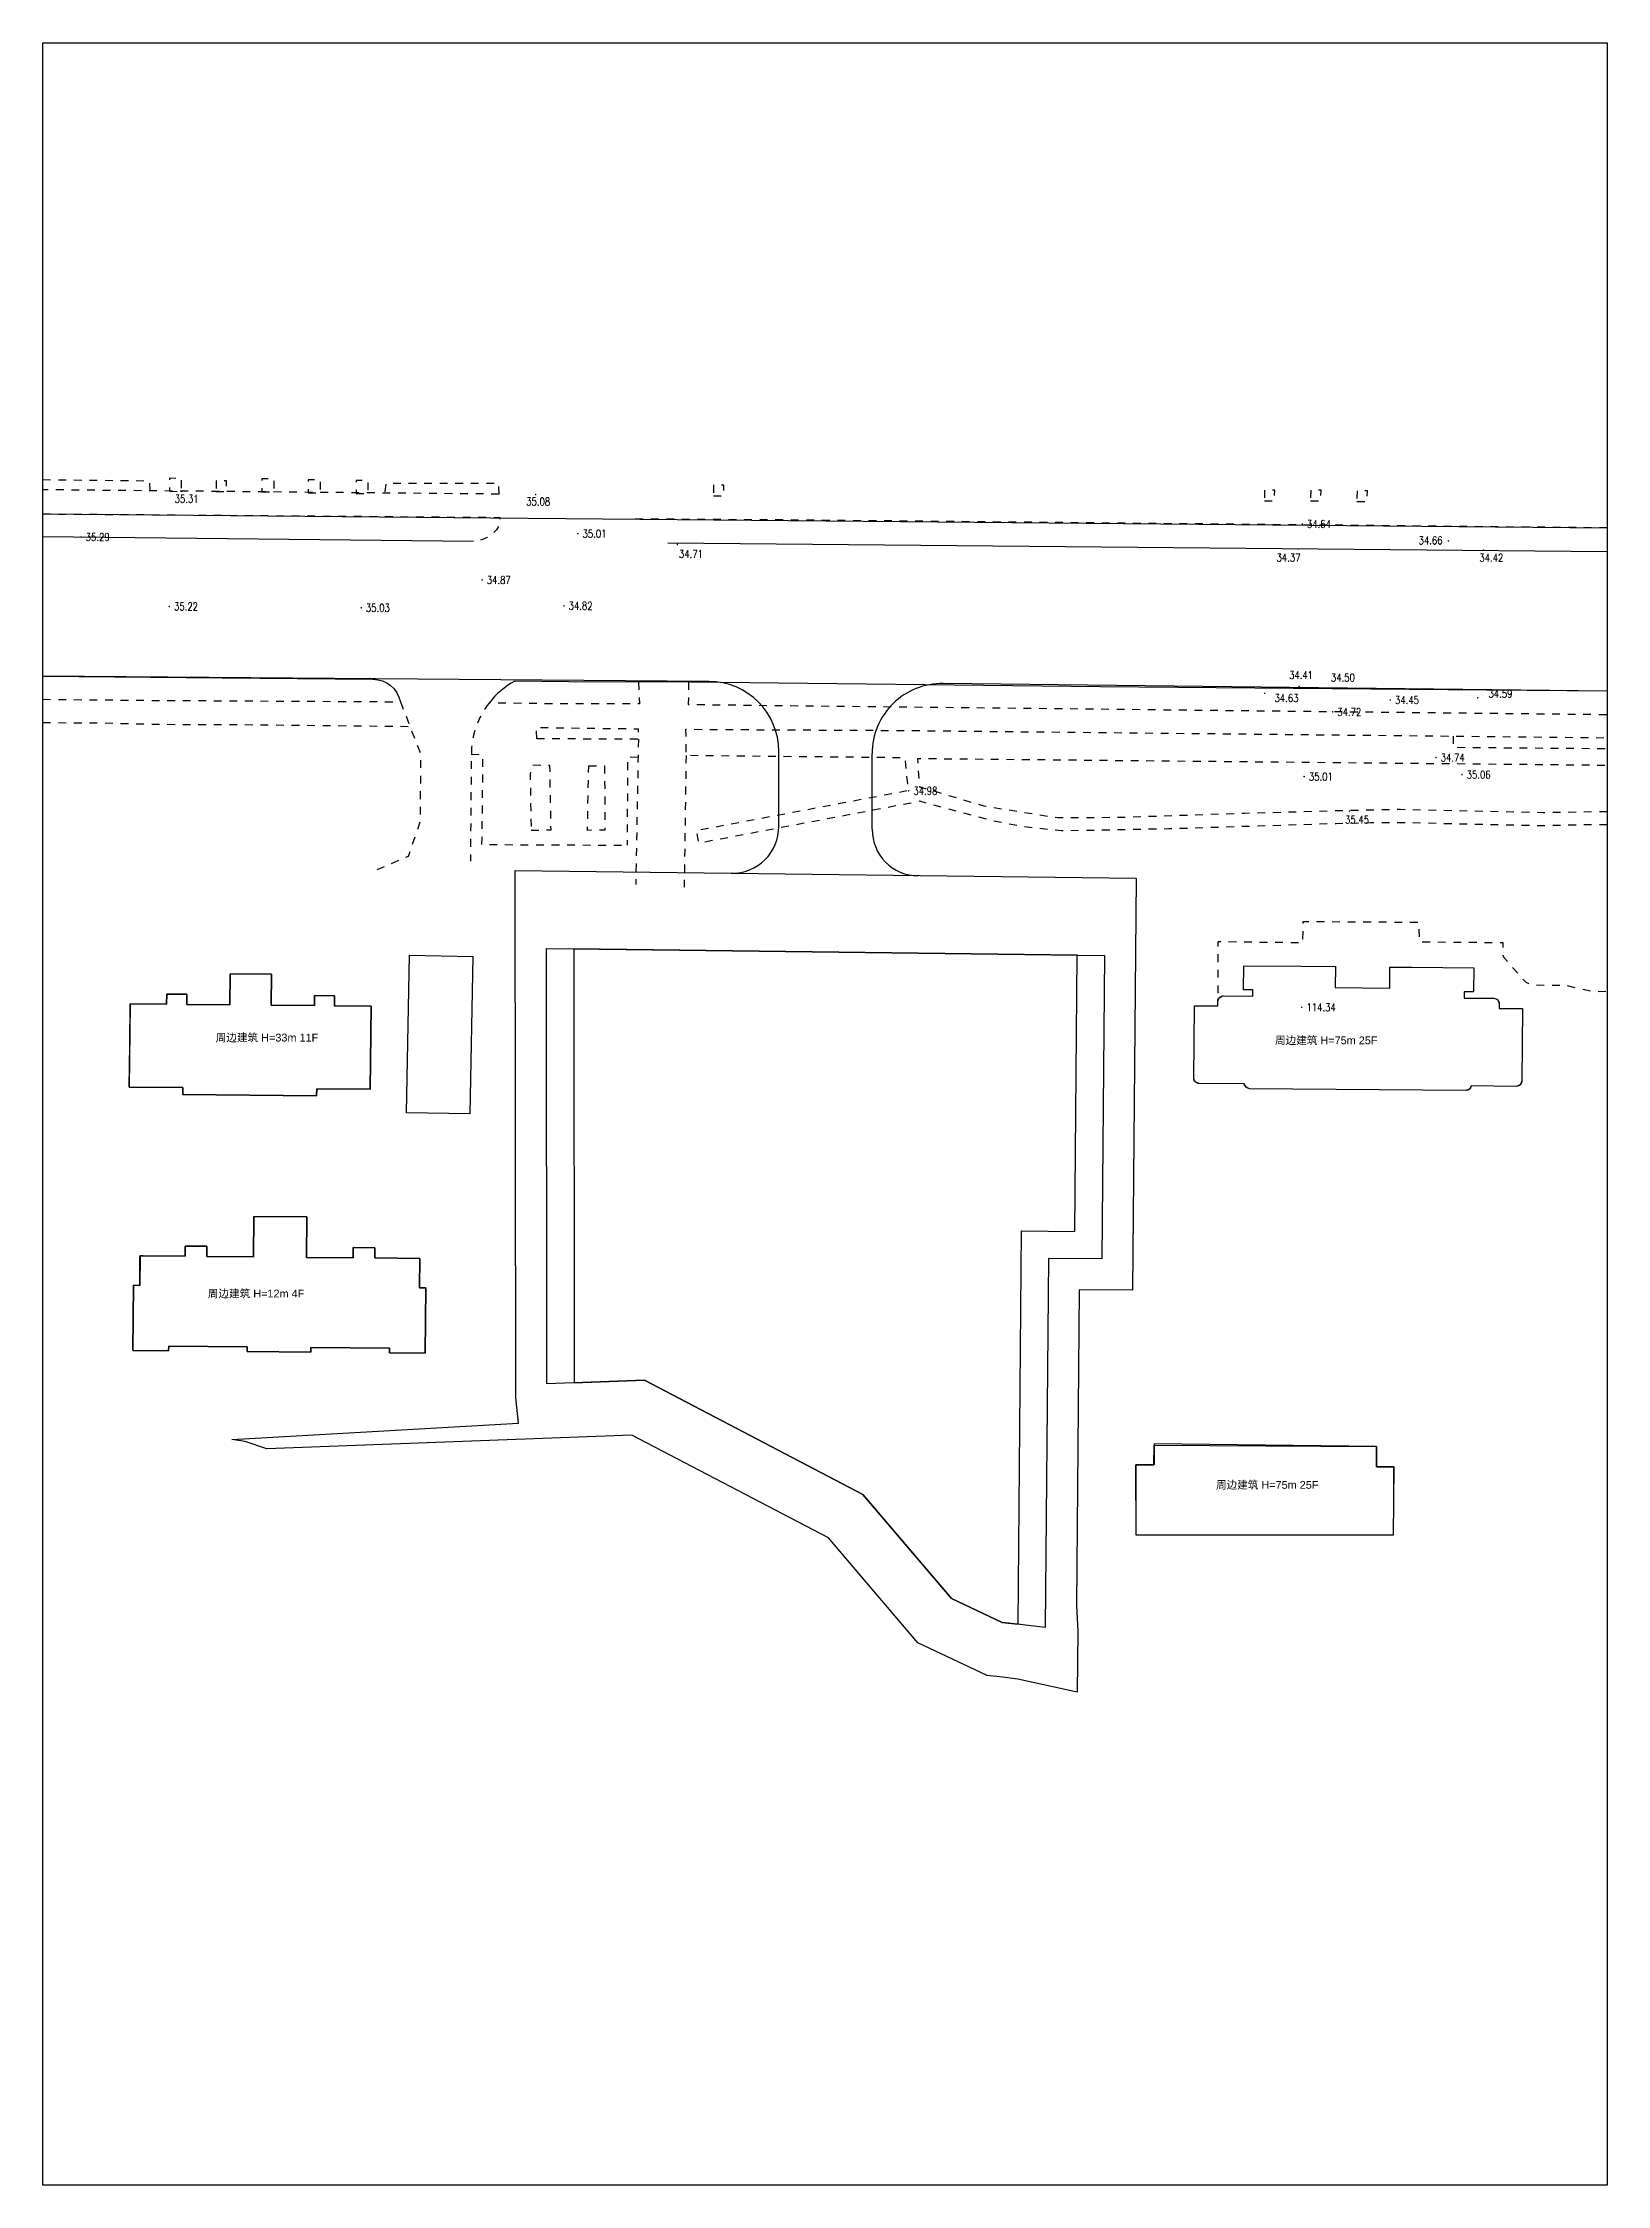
# Model space of a CAD drawing. Header units: metres. Extents: x -1 to 200, y 1 to 276.
import ezdxf
from ezdxf.enums import TextEntityAlignment as Align

# ---------------------------------------------------------------- set-up
doc = ezdxf.new("R2010")
doc.units = ezdxf.units.M
doc.header["$MEASUREMENT"] = 0
doc.linetypes.add('X6', pattern=[2, 1, -1])
for name, color, linetype, true_color in [('01-用地红线', 7, 'Continuous', 0xff7373), ('03-居住建筑退线', 7, 'Continuous', 0xffb1ff), ('07-周边建筑', 7, 'Continuous', 0xf0ff95)]:
    doc.layers.add(name, color=color, linetype=linetype, true_color=true_color)
for name, color, linetype in [('DLSS', 4, 'Continuous'), ('GCD', 251, 'Continuous'), ('JMD', 6, 'Continuous')]:
    doc.layers.add(name, color=color, linetype=linetype)
doc.styles.add('HZ', font='rs.shx', dxfattribs={"width": 0.8, "bigfont": 'AllInOneBig.shx'})
doc.styles.get("Standard").update_dxf_attribs({"font": 'arial.ttf'})

# ---------------------------------------------------------------- blocks, each defined once
blk = doc.blocks.new('GC200')
at = {"linetype": 'Continuous', "const_width": 0.2, "flags": 128}
blk.add_lwpolyline([(-0.1, 0, 1), (0.1, 0, 1)], format="xyb", close=True, dxfattribs=at)

msp = doc.modelspace()

# ---------------------------------------------------------------- linework, layer by layer
at = {"linetype": 'Continuous'}
for p, q in [((93.9, 175.48), (93.9, 185.15)), ((105.9, 175.13), (105.9, 184.88))]:
    msp.add_line(p, q, dxfattribs=at)
msp.add_lwpolyline([(-0.76, 276.31), (200.44, 276.31), (200.44, 0.7), (-0.76, 0.7)], close=True, dxfattribs=at)
at = {"linetype": 'Continuous', "flags": 128}
for points in [[(-0.55, 215.71), (200.44, 213.9)], [(84.9, 194.15), (-0.76, 194.85)], [(200.44, 192.9), (115.05, 193.87)]]:
    msp.add_lwpolyline(points, dxfattribs=at)
at = {"linetype": 'Continuous'}
for centre, radius, start, end in [((84.9, 185.15), 9, 0, 90), ((114.9, 184.88), 9, 89.0675, 180), ((87.9, 175.48), 6, 269.2856, 0), ((111.9, 175.13), 6, 180, 269.1309)]:
    msp.add_arc(centre, radius, start, end, dxfattribs=at)
at = {"layer": '01-用地红线'}
msp.add_lwpolyline([(60.01, 169.83), (139.86, 168.84), (139.4, 115.83), (132.55, 115.89), (132.2, 75.29), (132.35, 71.95), (132.29, 64.14), (124.64, 65.81), (122.66, 66.04), (120.68, 66.28), (111.78, 70.48), (100.28, 83.97), (75.01, 97.2), (28.04, 95.42), (25.27, 96.37), (23.55, 96.63), (60.41, 98.71), (60.07, 102.04)], close=True, dxfattribs=at)
at = {"layer": '03-居住建筑退线'}
for points in [[(64.03, 159.78), (135.77, 158.89), (135.43, 119.87), (128.58, 119.93), (128.17, 72.45), (123.48, 73), (122.64, 73.1), (116.13, 76.17), (104.72, 89.55), (76.61, 104.26), (64.07, 103.79), (64.02, 159.78)], [(67.56, 103.92), (76.61, 104.26), (104.72, 89.55), (116.13, 76.17), (122.64, 73.1), (124.68, 72.86), (125.12, 123.46), (131.97, 123.4), (132.28, 158.92), (67.52, 159.74)]]:
    msp.add_lwpolyline(points, close=True, dxfattribs=at)
at = {"layer": '07-周边建筑'}
for points in [[(154.86, 153.66), (154.87, 154.46), (153.67, 154.47), (153.69, 157.57), (161.09, 157.51), (165.5, 157.47), (165.47, 154.77), (172.47, 154.71), (172.5, 157.41), (175.3, 157.38), (183.3, 157.31), (183.27, 154.21), (182.07, 154.22), (182.06, 153.42), (185.86, 153.39), (186.32, 153.22), (186.55, 152.78), (186.56, 152.69), (186.56, 152.69), (186.55, 152.09), (189.55, 152.06), (189.47, 142.76), (189.29, 142.3), (188.86, 142.07), (188.76, 142.06), (188.76, 142.06), (182.96, 142.12), (182.72, 141.69), (182.26, 141.52), (182.26, 141.52), (154.46, 141.76), (154, 141.94), (153.77, 142.37), (153.77, 142.37), (147.96, 142.42), (147.51, 142.59), (147.27, 143.03), (147.27, 143.13), (147.27, 143.13), (147.35, 152.43), (150.35, 152.4), (150.35, 153), (150.53, 153.46), (150.96, 153.69), (151.06, 153.69), (151.06, 153.69), (154.86, 153.66)], [(41.36, 141.68), (41.46, 152.38), (36.76, 152.38), (36.77, 153.72), (34.17, 153.75), (34.16, 152.45), (28.61, 152.5), (28.64, 156.5), (23.34, 156.5), (23.31, 152.55), (17.76, 152.6), (17.77, 153.9), (15.17, 153.92), (15.16, 152.62), (10.46, 152.66), (10.36, 141.96), (17.26, 141.9), (17.25, 141), (34.45, 140.84), (34.46, 141.74)], [(48.42, 107.72), (43.82, 107.76), (43.83, 108.36), (33.73, 108.45), (33.72, 107.85), (25.52, 107.93), (25.53, 108.53), (15.43, 108.62), (15.42, 108.02), (10.82, 108.07), (10.9, 116.47), (11.7, 116.46), (11.7, 120.26), (17.54, 120.21), (17.55, 121.51), (20.35, 121.48), (20.34, 120.18), (26.34, 120.12), (26.39, 125.32), (33.19, 125.26), (33.14, 120.06), (39.14, 120.01), (39.15, 121.31), (41.95, 121.28), (41.94, 119.98), (47.74, 119.93), (47.7, 116.13), (48.5, 116.12)], [(139.81, 93.37), (139.81, 84.37), (172.97, 84.37), (173.04, 93.09), (170.76, 93.12), (170.79, 95.74), (142.19, 96.09), (142.16, 93.35)]]:
    msp.add_lwpolyline(points, close=True, dxfattribs=at)
for points in [[(41.46, 152.38), (36.76, 152.42), (36.77, 153.72), (34.17, 153.75), (34.16, 152.45), (28.61, 152.5), (28.64, 156.5), (23.34, 156.55), (23.31, 152.55), (17.76, 152.6), (17.77, 153.9), (15.17, 153.92), (15.16, 152.62), (10.46, 152.66), (10.36, 141.96), (17.26, 141.9), (10.36, 141.96), (10.41, 147.41), (10.46, 152.66), (15.16, 152.62), (15.17, 153.92), (17.77, 153.9), (17.76, 152.6), (23.31, 152.55), (23.34, 156.55), (28.64, 156.5), (28.61, 152.5), (34.16, 152.45), (34.17, 153.75), (36.77, 153.72), (36.76, 152.42), (41.46, 152.38), (41.36, 141.68), (34.46, 141.74), (34.45, 140.84), (17.25, 141), (17.26, 141.9), (17.25, 141), (34.45, 140.84), (34.46, 141.74), (41.36, 141.68)], [(41.46, 152.38), (36.76, 152.42), (36.77, 153.72), (34.17, 153.75), (34.16, 152.45), (28.61, 152.5), (28.64, 156.5), (23.34, 156.55), (23.31, 152.55), (17.76, 152.6), (17.77, 153.9), (15.17, 153.92), (15.16, 152.62), (10.46, 152.66), (10.36, 141.96), (17.26, 141.9), (10.36, 141.96), (10.41, 147.41), (10.46, 152.66), (15.16, 152.62), (15.17, 153.92), (17.77, 153.9), (17.76, 152.6), (23.31, 152.55), (23.34, 156.55), (28.64, 156.5), (28.61, 152.5), (34.16, 152.45), (34.17, 153.75), (36.77, 153.72), (36.76, 152.42), (41.46, 152.38), (41.36, 141.68), (34.46, 141.74), (34.45, 140.84), (17.25, 141), (17.26, 141.9), (17.25, 141), (34.45, 140.84), (34.46, 141.74), (41.36, 141.68)], [(41.95, 121.28), (39.15, 121.31), (39.14, 120.01), (33.14, 120.06), (33.19, 125.26), (26.39, 125.32), (26.34, 120.12), (20.34, 120.18), (20.35, 121.48), (17.55, 121.51), (17.54, 120.21), (12.14, 120.26), (11.74, 120.26), (11.7, 116.46), (10.9, 116.47), (10.82, 108.07), (15.42, 108.02), (15.43, 108.62), (25.53, 108.53), (25.52, 107.93), (33.72, 107.85), (33.73, 108.45), (43.83, 108.36), (43.82, 107.76), (48.42, 107.72), (48.5, 116.12), (47.7, 116.13), (47.74, 119.93), (41.94, 119.98), (41.95, 121.28), (41.94, 119.98), (47.74, 119.93), (47.7, 116.13), (48.5, 116.12), (48.42, 107.72), (43.82, 107.76), (43.83, 108.36), (33.73, 108.45), (33.72, 107.85), (25.52, 107.93), (25.53, 108.53), (15.43, 108.62), (15.42, 108.02), (10.82, 108.07), (10.9, 116.47), (11.7, 116.46), (11.74, 120.26), (17.54, 120.21), (17.55, 121.51), (20.35, 121.48)], [(41.95, 121.28), (39.15, 121.31), (39.14, 120.01), (33.14, 120.06), (33.19, 125.26), (26.39, 125.32), (26.34, 120.12), (20.34, 120.18), (20.35, 121.48), (17.55, 121.51), (17.54, 120.21), (12.14, 120.26), (11.74, 120.26), (11.7, 116.46), (10.9, 116.47), (10.82, 108.07), (15.42, 108.02), (15.43, 108.62), (25.53, 108.53), (25.52, 107.93), (33.72, 107.85), (33.73, 108.45), (43.83, 108.36), (43.82, 107.76), (48.42, 107.72), (48.5, 116.12), (47.7, 116.13), (47.74, 119.93), (41.94, 119.98), (41.95, 121.28), (41.94, 119.98), (47.74, 119.93), (47.7, 116.13), (48.5, 116.12), (48.42, 107.72), (43.82, 107.76), (43.83, 108.36), (33.73, 108.45), (33.72, 107.85), (25.52, 107.93), (25.53, 108.53), (15.43, 108.62), (15.42, 108.02), (10.82, 108.07), (10.9, 116.47), (11.7, 116.46), (11.74, 120.26), (17.54, 120.21), (17.55, 121.51), (20.35, 121.48)], [(139.83, 88.79), (139.81, 93.37), (142.15, 93.35), (142.19, 95.91), (170.79, 95.74), (170.76, 93.11), (172.95, 93.09), (172.96, 88.38)], [(139.83, 88.79), (139.81, 93.37), (142.15, 93.35), (142.19, 95.91), (170.79, 95.74), (170.76, 93.11), (172.95, 93.09), (172.96, 88.38)]]:
    msp.add_lwpolyline(points, dxfattribs=at)
at = {"layer": 'DLSS', "color": 251, "linetype": 'X6', "flags": 128}
for points in [[(-0.76, 220.12), (12.95, 219.97), (12.99, 218.63)], [(57.92, 218.25), (-0.76, 218.81)], [(57.92, 218.25), (57.9, 219.64), (43.36, 219.62), (43.2, 218.39)], [(57.92, 218.25), (57.9, 219.64)], [(200.44, 213.9), (176.75, 214.14), (96.63, 214.91), (74.51, 215.05)], [(75.85, 194.09), (75.98, 191.29), (64.82, 191.28), (56.63, 191.38)], [(82.27, 194.08), (82.26, 191.19), (154.58, 190.4), (200.44, 189.91)], [(-0.76, 191.86), (11.82, 191.73), (45.23, 191.54)], [(45.23, 191.54), (47.83, 184.82), (47.76, 176.1), (46.22, 171.65), (42.16, 169.88)], [(-0.76, 188.87), (7.22, 188.81), (11.15, 188.7), (17.04, 188.62), (23.04, 188.62), (46.46, 188.37)], [(62.76, 186.78), (62.76, 186.78), (62.7, 188.23), (75.81, 188.06), (75.84, 186.71), (62.76, 186.78), (62.76, 186.78)], [(200.44, 175.72), (196.04, 175.67), (192.22, 175.57), (183.35, 175.77), (174.72, 175.96), (170.04, 175.95), (165.59, 175.85), (144.07, 175.18), (135.29, 175.01), (130.3, 174.92), (125.19, 175.47), (121.3, 176.25), (112.05, 178.73), (83.64, 173.35), (83.3, 174.99), (110.57, 180.15), (110.14, 184.32), (81.97, 184.62), (81.96, 188), (110.37, 187.84), (180, 187.13), (200.44, 186.91)], [(54.35, 184.8), (55.81, 184.71), (55.68, 173.17), (74.38, 173.09)], [(75.84, 186.71), (75.5, 168.03)], [(180.65, 187.12), (180.6, 185.69), (200.44, 185.52)], [(75.8, 184.36), (74.46, 184.41), (74.38, 173.09), (74.38, 173.09)], [(81.97, 184.62), (81.73, 167.7)], [(200.44, 177.39), (192.2, 177.26), (173.82, 177.67), (167.43, 177.55), (153.86, 177.17), (137.83, 176.64), (129.8, 176.59), (120.32, 178.09), (112.05, 180.56), (111.76, 184.25), (200.44, 183.39)]]:
    msp.add_lwpolyline(points, dxfattribs=at)
for points in [[(15.51, 218.62), (17.08, 218.6), (17.09, 220.27), (15.53, 220.29)], [(21.53, 218.59), (22.84, 218.59), (22.87, 219.97), (21.54, 219.96)], [(27.4, 218.55), (28.97, 218.54), (28.98, 220.21), (27.42, 220.22)], [(33.37, 218.41), (34.93, 218.4), (34.95, 220.07), (33.38, 220.08)], [(39.53, 218.34), (41.09, 218.32), (41.1, 219.99), (39.54, 220.01)], [(85.49, 218.04), (86.8, 218.03), (86.83, 219.42), (85.51, 219.41)], [(156.35, 217.39), (157.66, 217.38), (157.69, 218.77), (156.37, 218.76)], [(162.3, 217.38), (163.61, 217.37), (163.64, 218.75), (162.32, 218.75)], [(168.26, 217.3), (169.57, 217.29), (169.6, 218.67), (168.28, 218.66)], [(62.04, 175), (64.6, 175.08), (64.46, 183.34), (62.21, 183.37), (61.92, 182.25)], [(69.45, 183.28), (71.49, 183.29), (71.53, 175.04), (69.29, 174.99)]]:
    msp.add_lwpolyline(points, close=True, dxfattribs=at)
for points in [[(-0.76, 215.71), (58.03, 215.26), (58, 214.34, -0.276519), (54.63, 212.22)], [(56.63, 191.38, 0.166234), (54.35, 184.8), (54.23, 171.02)], [(200.27, 154.26), (198.68, 154.22), (195.2, 155.01), (191.01, 155.07, -0.109261), (189.93, 155.5), (187.27, 158.5, -0.238976), (187.08, 159.24), (187.06, 160.52), (176.34, 160.61), (176.22, 163.14), (161.3, 163.23), (161.26, 160.52), (150.35, 160.65), (150.35, 153)]]:
    msp.add_lwpolyline(points, format="xyb", dxfattribs=at)
at = {"layer": 'DLSS', "color": 251, "linetype": 'Continuous', "flags": 128}
for points in [[(-0.76, 212.79), (54.63, 212.22)], [(79.64, 212), (200.44, 210.85)]]:
    msp.add_lwpolyline(points, dxfattribs=at)
for points in [[(-0.76, 194.85), (22.3, 194.63), (41.69, 194.44, -0.351388), (45.23, 191.54)], [(200.44, 192.9), (184.92, 193.01), (135.29, 193.46), (82.59, 194.07), (66.91, 194.1), (59.94, 194.2, 0.101488), (56.63, 191.38)]]:
    msp.add_lwpolyline(points, format="xyb", dxfattribs=at)
at = {"layer": 'JMD', "color": 251, "linetype": 'Continuous', "flags": 128}
msp.add_lwpolyline([(46.39, 158.95), (54.55, 158.75), (54.17, 138.51), (46.02, 138.66)], close=True, dxfattribs=at)
at = {"layer": 'JMD', "color": 251, "linetype": 'Continuous', "lineweight": -3, "flags": 128}
msp.add_lwpolyline([(154.86, 153.66), (154.87, 154.46), (153.67, 154.47), (153.69, 157.57), (161.09, 157.51), (161.09, 157.51), (165.5, 157.47), (165.47, 154.77), (172.47, 154.71), (172.5, 157.41), (175.3, 157.38), (175.3, 157.38), (183.3, 157.31), (183.27, 154.21), (182.07, 154.22), (182.06, 153.42), (185.86, 153.39, -0.414214), (186.56, 152.69), (186.55, 152.09), (189.55, 152.06), (189.47, 142.76, -0.414214), (188.76, 142.06), (182.96, 142.12, -0.372825), (182.26, 141.52), (154.46, 141.76, -0.372825), (153.77, 142.37), (147.96, 142.42, -0.414214), (147.27, 143.13), (147.35, 152.43), (150.35, 152.4), (150.35, 153, -0.414214), (151.06, 153.69)], format="xyb", close=True, dxfattribs=at)

# ---------------------------------------------------------------- block references
at = {"layer": 'GCD', "color": 251, "linetype": 'Continuous'}
ref = msp.add_blockref('GC200', (17.08, 218.6), dxfattribs=dict(at, xscale=0.5000005715077963, yscale=0.5000005715077963, zscale=0.5000005715077963, rotation=5.275320222486893e-05))
ref.add_attrib('height', '35.31', dxfattribs={"linetype": 'Continuous', "height": 1, "rotation": 0.0001, "style": 'HZ', "width": 0.8}).set_placement((16.2, 217.64), align=Align.MIDDLE_LEFT)
at = {"layer": 'GCD', "linetype": 'Continuous'}
ref = msp.add_blockref('GC200', (62.63, 218.21, 35.08), dxfattribs=dict(at, xscale=0.5000005715077963, yscale=0.5000005715077963, zscale=0.5000005715077963, rotation=5.275320222486868e-05))
ref.add_attrib('height', '35.08', dxfattribs={"linetype": 'Continuous', "height": 1, "rotation": 0.0001, "style": 'HZ', "width": 0.8}).set_placement((61.41, 217.3, 35.08), align=Align.MIDDLE_LEFT)
at = {"layer": 'GCD', "color": 251, "linetype": 'Continuous'}
ref = msp.add_blockref('GC200', (4.15, 212.73), dxfattribs=dict(at, xscale=0.5000005715077963, yscale=0.5000005715077963, zscale=0.5000005715077963, rotation=5.275320222486893e-05))
ref.add_attrib('height', '35.29', dxfattribs={"linetype": 'Continuous', "height": 1, "rotation": 0.0001, "style": 'HZ', "width": 0.8}).set_placement((4.75, 212.73), align=Align.MIDDLE_LEFT)
at = {"layer": 'GCD', "linetype": 'Continuous'}
ref = msp.add_blockref('GC200', (68.05, 213.16, 35.01), dxfattribs=dict(at, xscale=0.5000005715077963, yscale=0.5000005715077963, zscale=0.5000005715077963, rotation=5.275320222486868e-05))
ref.add_attrib('height', '35.01', dxfattribs={"linetype": 'Continuous', "height": 1, "rotation": 0.0001, "style": 'HZ', "width": 0.8}).set_placement((68.65, 213.16, 35.01), align=Align.MIDDLE_LEFT)
ref = msp.add_blockref('GC200', (161.23, 214.41, 34.64), dxfattribs=dict(at, xscale=0.5000005715077963, yscale=0.5000005715077963, zscale=0.5000005715077963, rotation=5.275320222486868e-05))
ref.add_attrib('height', '34.64', dxfattribs={"linetype": 'Continuous', "height": 1, "rotation": 0.0001, "style": 'HZ', "width": 0.8}).set_placement((161.83, 214.4, 34.64), align=Align.MIDDLE_LEFT)
at = {"layer": 'GCD', "color": 251, "linetype": 'Continuous'}
ref = msp.add_blockref('GC200', (180.03, 212.23), dxfattribs=dict(at, xscale=0.5000005715077963, yscale=0.5000005715077963, zscale=0.5000005715077963, rotation=5.275320222486893e-05))
ref.add_attrib('height', '34.66', dxfattribs={"linetype": 'Continuous', "height": 1, "rotation": 0.0001, "style": 'HZ', "width": 0.8}).set_placement((176.19, 212.29), align=Align.MIDDLE_LEFT)
ref = msp.add_blockref('GC200', (80.85, 211.78), dxfattribs=dict(at, xscale=0.5000005715077963, yscale=0.5000005715077963, zscale=0.5000005715077963, rotation=5.275320222486893e-05))
ref.add_attrib('height', '34.71', dxfattribs={"linetype": 'Continuous', "height": 1, "rotation": 0.0001, "style": 'HZ', "width": 0.8}).set_placement((81.05, 210.56), align=Align.MIDDLE_LEFT)
at = {"layer": 'GCD', "linetype": 'Continuous'}
ref = msp.add_blockref('GC200', (160.69, 211.2, 34.37), dxfattribs=dict(at, xscale=0.5000005715077963, yscale=0.5000005715077963, zscale=0.5000005715077963, rotation=5.275320222486868e-05))
ref.add_attrib('height', '34.37', dxfattribs={"linetype": 'Continuous', "height": 1, "rotation": 0.0001, "style": 'HZ', "width": 0.8}).set_placement((157.91, 210.09, 34.37), align=Align.MIDDLE_LEFT)
at = {"layer": 'GCD', "color": 251, "linetype": 'Continuous'}
ref = msp.add_blockref('GC200', (184.54, 211.04), dxfattribs=dict(at, xscale=0.5000005715077963, yscale=0.5000005715077963, zscale=0.5000005715077963, rotation=5.275320222486893e-05))
ref.add_attrib('height', '34.42', dxfattribs={"linetype": 'Continuous', "height": 1, "rotation": 0.0001, "style": 'HZ', "width": 0.8}).set_placement((184, 210.07), align=Align.MIDDLE_LEFT)
at = {"layer": 'GCD', "linetype": 'Continuous'}
ref = msp.add_blockref('GC200', (55.74, 207.22, 34.87), dxfattribs=dict(at, xscale=0.5000005715077963, yscale=0.5000005715077963, zscale=0.5000005715077963, rotation=5.275320222486868e-05))
ref.add_attrib('height', '34.87', dxfattribs={"linetype": 'Continuous', "height": 1, "rotation": 0.0001, "style": 'HZ', "width": 0.8}).set_placement((56.34, 207.21, 34.87), align=Align.MIDDLE_LEFT)
at = {"layer": 'GCD', "color": 251, "linetype": 'Continuous'}
ref = msp.add_blockref('GC200', (15.51, 203.8), dxfattribs=dict(at, xscale=0.5000005715077963, yscale=0.5000005715077963, zscale=0.5000005715077963, rotation=5.275320222486893e-05))
ref.add_attrib('height', '35.22', dxfattribs={"linetype": 'Continuous', "height": 1, "rotation": 0.0001, "style": 'HZ', "width": 0.8}).set_placement((16.11, 203.8), align=Align.MIDDLE_LEFT)
ref = msp.add_blockref('GC200', (40.19, 203.63), dxfattribs=dict(at, xscale=0.5000005715077963, yscale=0.5000005715077963, zscale=0.5000005715077963, rotation=5.275320222486893e-05))
ref.add_attrib('height', '35.03', dxfattribs={"linetype": 'Continuous', "height": 1, "rotation": 0.0001, "style": 'HZ', "width": 0.8}).set_placement((40.79, 203.62), align=Align.MIDDLE_LEFT)
at = {"layer": 'GCD', "linetype": 'Continuous'}
ref = msp.add_blockref('GC200', (66.26, 203.88, 34.82), dxfattribs=dict(at, xscale=0.5000005715077963, yscale=0.5000005715077963, zscale=0.5000005715077963, rotation=5.275320222486868e-05))
ref.add_attrib('height', '34.82', dxfattribs={"linetype": 'Continuous', "height": 1, "rotation": 0.0001, "style": 'HZ', "width": 0.8}).set_placement((66.86, 203.88, 34.82), align=Align.MIDDLE_LEFT)
at = {"layer": 'GCD', "color": 251, "linetype": 'Continuous'}
ref = msp.add_blockref('GC200', (160.82, 193.52), dxfattribs=dict(at, xscale=0.5000005715077963, yscale=0.5000005715077963, zscale=0.5000005715077963, rotation=5.275320222486893e-05))
ref.add_attrib('height', '34.41', dxfattribs={"linetype": 'Continuous', "height": 1, "rotation": 0.0001, "style": 'HZ', "width": 0.8}).set_placement((159.53, 194.97), align=Align.MIDDLE_LEFT)
ref = msp.add_blockref('GC200', (164.78, 193.26), dxfattribs=dict(at, xscale=0.5000005715077963, yscale=0.5000005715077963, zscale=0.5000005715077963, rotation=5.275320222486893e-05))
ref.add_attrib('height', '34.50', dxfattribs={"linetype": 'Continuous', "height": 1, "rotation": 0.0001, "style": 'HZ', "width": 0.8}).set_placement((164.91, 194.65), align=Align.MIDDLE_LEFT)
ref = msp.add_blockref('GC200', (183.8, 192.05), dxfattribs=dict(at, xscale=0.5000005715077963, yscale=0.5000005715077963, zscale=0.5000005715077963, rotation=5.275320222486893e-05))
ref.add_attrib('height', '34.59', dxfattribs={"linetype": 'Continuous', "height": 1, "rotation": 0.0001, "style": 'HZ', "width": 0.8}).set_placement((185.18, 192.57), align=Align.MIDDLE_LEFT)
ref = msp.add_blockref('GC200', (156.39, 192.63), dxfattribs=dict(at, xscale=0.5000005715077963, yscale=0.5000005715077963, zscale=0.5000005715077963, rotation=5.275320222486893e-05))
ref.add_attrib('height', '34.63', dxfattribs={"linetype": 'Continuous', "height": 1, "rotation": 0.0001, "style": 'HZ', "width": 0.8}).set_placement((157.66, 192.01), align=Align.MIDDLE_LEFT)
ref = msp.add_blockref('GC200', (165.13, 190.24), dxfattribs=dict(at, xscale=0.5000005715077963, yscale=0.5000005715077963, zscale=0.5000005715077963, rotation=5.275320222486893e-05))
ref.add_attrib('height', '34.72', dxfattribs={"linetype": 'Continuous', "height": 1, "rotation": 0.0001, "style": 'HZ', "width": 0.8}).set_placement((165.73, 190.23), align=Align.MIDDLE_LEFT)
ref = msp.add_blockref('GC200', (172.55, 191.77), dxfattribs=dict(at, xscale=0.5000005715077963, yscale=0.5000005715077963, zscale=0.5000005715077963, rotation=5.275320222486893e-05))
ref.add_attrib('height', '34.45', dxfattribs={"linetype": 'Continuous', "height": 1, "rotation": 0.0001, "style": 'HZ', "width": 0.8}).set_placement((173.15, 191.76), align=Align.MIDDLE_LEFT)
ref = msp.add_blockref('GC200', (178.43, 184.36), dxfattribs=dict(at, xscale=0.5000005715077963, yscale=0.5000005715077963, zscale=0.5000005715077963, rotation=5.275320222486893e-05))
ref.add_attrib('height', '34.74', dxfattribs={"linetype": 'Continuous', "height": 1, "rotation": 0.0001, "style": 'HZ', "width": 0.8}).set_placement((179.03, 184.36), align=Align.MIDDLE_LEFT)
ref = msp.add_blockref('GC200', (161.47, 181.92), dxfattribs=dict(at, xscale=0.5000005715077963, yscale=0.5000005715077963, zscale=0.5000005715077963, rotation=5.275320222486893e-05))
ref.add_attrib('height', '35.01', dxfattribs={"linetype": 'Continuous', "height": 1, "rotation": 0.0001, "style": 'HZ', "width": 0.8}).set_placement((162.07, 181.91), align=Align.MIDDLE_LEFT)
ref = msp.add_blockref('GC200', (181.77, 182.17), dxfattribs=dict(at, xscale=0.5000005715077963, yscale=0.5000005715077963, zscale=0.5000005715077963, rotation=5.275320222486893e-05))
ref.add_attrib('height', '35.06', dxfattribs={"linetype": 'Continuous', "height": 1, "rotation": 0.0001, "style": 'HZ', "width": 0.8}).set_placement((182.37, 182.16), align=Align.MIDDLE_LEFT)
ref = msp.add_blockref('GC200', (110.61, 180.08), dxfattribs=dict(at, xscale=0.5000005715077963, yscale=0.5000005715077963, zscale=0.5000005715077963, rotation=5.275320222486893e-05))
ref.add_attrib('height', '34.98', dxfattribs={"linetype": 'Continuous', "height": 1, "rotation": 0.0001, "style": 'HZ', "width": 0.8}).set_placement((111.21, 180.08), align=Align.MIDDLE_LEFT)
ref = msp.add_blockref('GC200', (167.28, 177.46), dxfattribs=dict(at, xscale=0.5000005715077963, yscale=0.5000005715077963, zscale=0.5000005715077963, rotation=5.275320222486893e-05))
ref.add_attrib('height', '35.45', dxfattribs={"linetype": 'Continuous', "height": 1, "rotation": 0.0001, "style": 'HZ', "width": 0.8}).set_placement((166.73, 176.38), align=Align.MIDDLE_LEFT)
ref = msp.add_blockref('GC200', (161.16, 152.23), dxfattribs=dict(at, xscale=0.5000005715077963, yscale=0.5000005715077963, zscale=0.5000005715077963, rotation=5.275320222486893e-05))
ref.add_attrib('height', '114.34', dxfattribs={"linetype": 'Continuous', "height": 1, "rotation": 0.0001, "style": 'HZ', "width": 0.8}).set_placement((161.76, 152.22), align=Align.MIDDLE_LEFT)

# ---------------------------------------------------------------- texts
at = {"layer": '07-周边建筑', "char_height": 1, "attachment_point": 1}
for s, insert in [('{\\fSimSun|b0|i0|c134|p2;周边建筑} H=33m 11F', (21.48, 148.83)), ('{\\fSimSun|b0|i0|c134|p2;周边建筑} H=75m 25F', (157.72, 148.48)), ('{\\fSimSun|b0|i0|c134|p2;周边建筑} H=12m 4F', (20.46, 115.9)), ('{\\fSimSun|b0|i0|c134|p2;周边建筑} H=75m 25F', (150.13, 91.29))]:
    msp.add_mtext_dynamic_manual_height_columns(s, width=15.9128, gutter_width=1, heights=[0], dxfattribs=dict(at, insert=insert))

doc.saveas('drawing.dxf')
